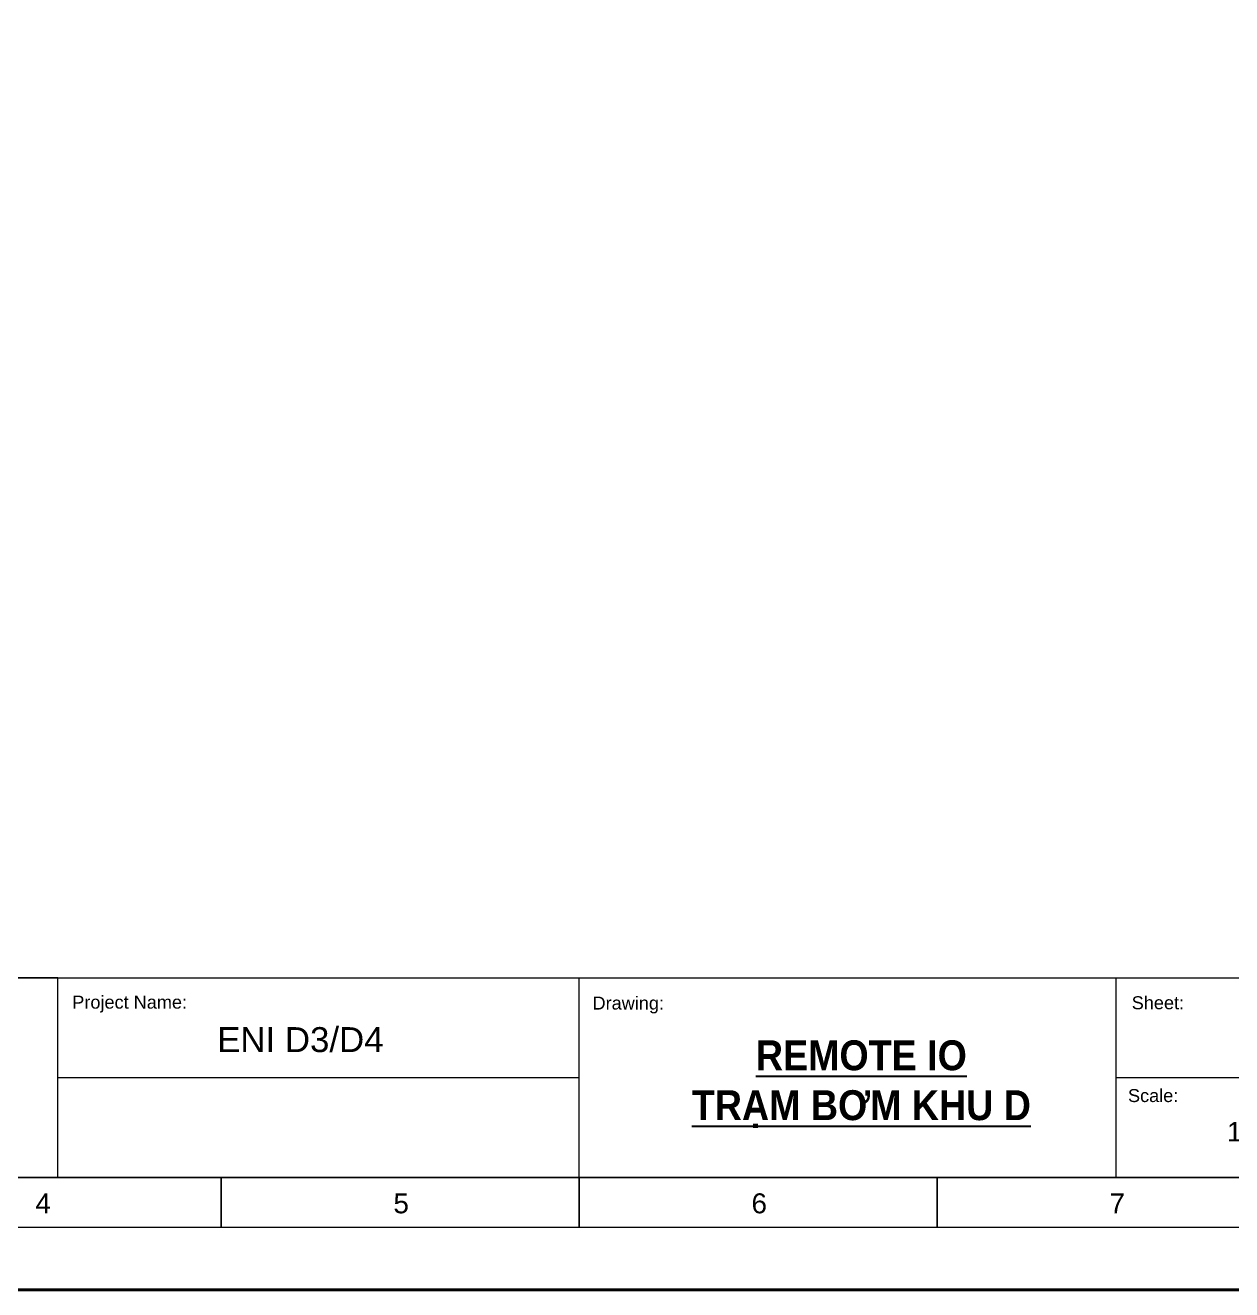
# Model space of a CAD drawing. Header units: millimetres. Extents: x 6750 to 121550, y -28210 to 66060.
# Drawn here: x 36055 to 38476, y 55665 to 58201 of the extents above; entities that cross this region are included whole.
import ezdxf

# ---------------------------------------------------------------- set-up
doc = ezdxf.new("R2010")
doc.units = ezdxf.units.MM
doc.layers.add('DN.1. NET LIEN MANH', color=7, linetype='Continuous', lineweight=40)
doc.layers.add('M.702.Ghi chu', color=3, linetype='Continuous')
doc.styles.add('PM', font='arial.ttf', dxfattribs={"width": 0.6})
doc.styles.get("Standard").update_dxf_attribs({"font": 'arial.ttf'})

# ---------------------------------------------------------------- blocks, each defined once
blk = doc.blocks.new('asdklnakdad')
at = {"lineweight": 5}
for p, q in [((16311.43, 3143.03), (16694.55, 3143.03)), ((16481.15, 3116.33), (16481.15, 3143.03)), ((16550.88, 3116.33), (16550.88, 3143.03)), ((16622.71, 3116.33), (16622.71, 3143.03)), ((16481.15, 3129.68), (16550.88, 3129.68)), ((16622.71, 3129.68), (16694.55, 3129.68)), ((16311.43, 3116.33), (16694.55, 3116.33)), ((16502.99, 3116.33), (16502.99, 3109.66)), ((16502.99, 3109.66), (16502.99, 3116.33)), ((16550.88, 3116.33), (16550.88, 3109.66)), ((16550.88, 3109.66), (16550.88, 3116.33)), ((16598.77, 3116.33), (16598.77, 3109.66)), ((16598.77, 3109.66), (16598.77, 3116.33)), ((16598.77, 3116.33), (16646.66, 3116.33)), ((16292.99, 3101.33), (16712.99, 3101.33))]:
    blk.add_line(p, q, dxfattribs=at)
for points in [[(16304.75, 3109.66), (16304.75, 3389.99), (16701.22, 3389.99), (16701.22, 3109.66), (16304.75, 3109.66)], [(16311.43, 3116.33), (16311.43, 3383.32), (16694.55, 3383.32), (16694.55, 3116.33)], [(16481.15, 3143.03), (16437.51, 3143.03), (16437.51, 3116.33), (16481.15, 3116.33)]]:
    blk.add_lwpolyline(points, close=True, dxfattribs=at)
at = {"layer": 'DN.1. NET LIEN MANH'}
blk.add_lwpolyline([(16292.99, 3101.33), (16712.99, 3101.33), (16712.99, 3398.33), (16292.99, 3398.33)], close=True, dxfattribs=at)
at = {"lineweight": 5, "attachment_point": 1}
for s, insert, char_height, width in [('Project Name:', (16483.08, 3140.64), 1.7354, 28.7909), ('Drawing:', (16552.67, 3140.52), 1.735, 28.7909), ('Sheet:', (16624.79, 3140.56), 1.735, 28.7909), ('Scale:', (16624.29, 3128.15), 1.735, 28.7909), ('{\\fArial|b0|i0|c0|p34;4}', (16478.15, 3114.21), 2.6698, 8.4244), ('{\\fArial|b0|i0|c0|p34;5}', (16526.04, 3114.21), 2.6698, 8.4244), ('{\\fArial|b0|i0|c0|p34;6}', (16573.93, 3114.21), 2.6698, 8.4244), ('{\\fArial|b0|i0|c0|p34;7}', (16621.82, 3114.21), 2.6698, 8.4244)]:
    blk.add_mtext(s, dxfattribs=dict(at, insert=insert, char_height=char_height, width=width))
at = {"layer": 'DN.1. NET LIEN MANH', "attachment_point": 1}
for s, insert, char_height, width in [('ENI D3/D4', (16502.47, 3136.43), 3.333, 61.0927), ('1:1', (16637.53, 3123.75), 2.6, 5.5322)]:
    blk.add_mtext(s, dxfattribs=dict(at, insert=insert, char_height=char_height, width=width))

msp = doc.modelspace()

# ---------------------------------------------------------------- block references
at = {"layer": 'DN.1. NET LIEN MANH', "xscale": 15, "yscale": 15, "zscale": 15}
msp.add_blockref('asdklnakdad', (-211096.706, 9145.496), dxfattribs=at)

# ---------------------------------------------------------------- texts
at = {"layer": 'M.702.Ghi chu', "ltscale": 100, "insert": (37732.748, 56165.47), "char_height": 60, "attachment_point": 2, "style": 'PM'}
msp.add_mtext('\\A1;{\\fArial|b1|i0|c0|p34;\\W0.9;\\LREMOTE IO ^JTRẠM BƠM KHU D}', dxfattribs=at)

doc.saveas('drawing.dxf')
